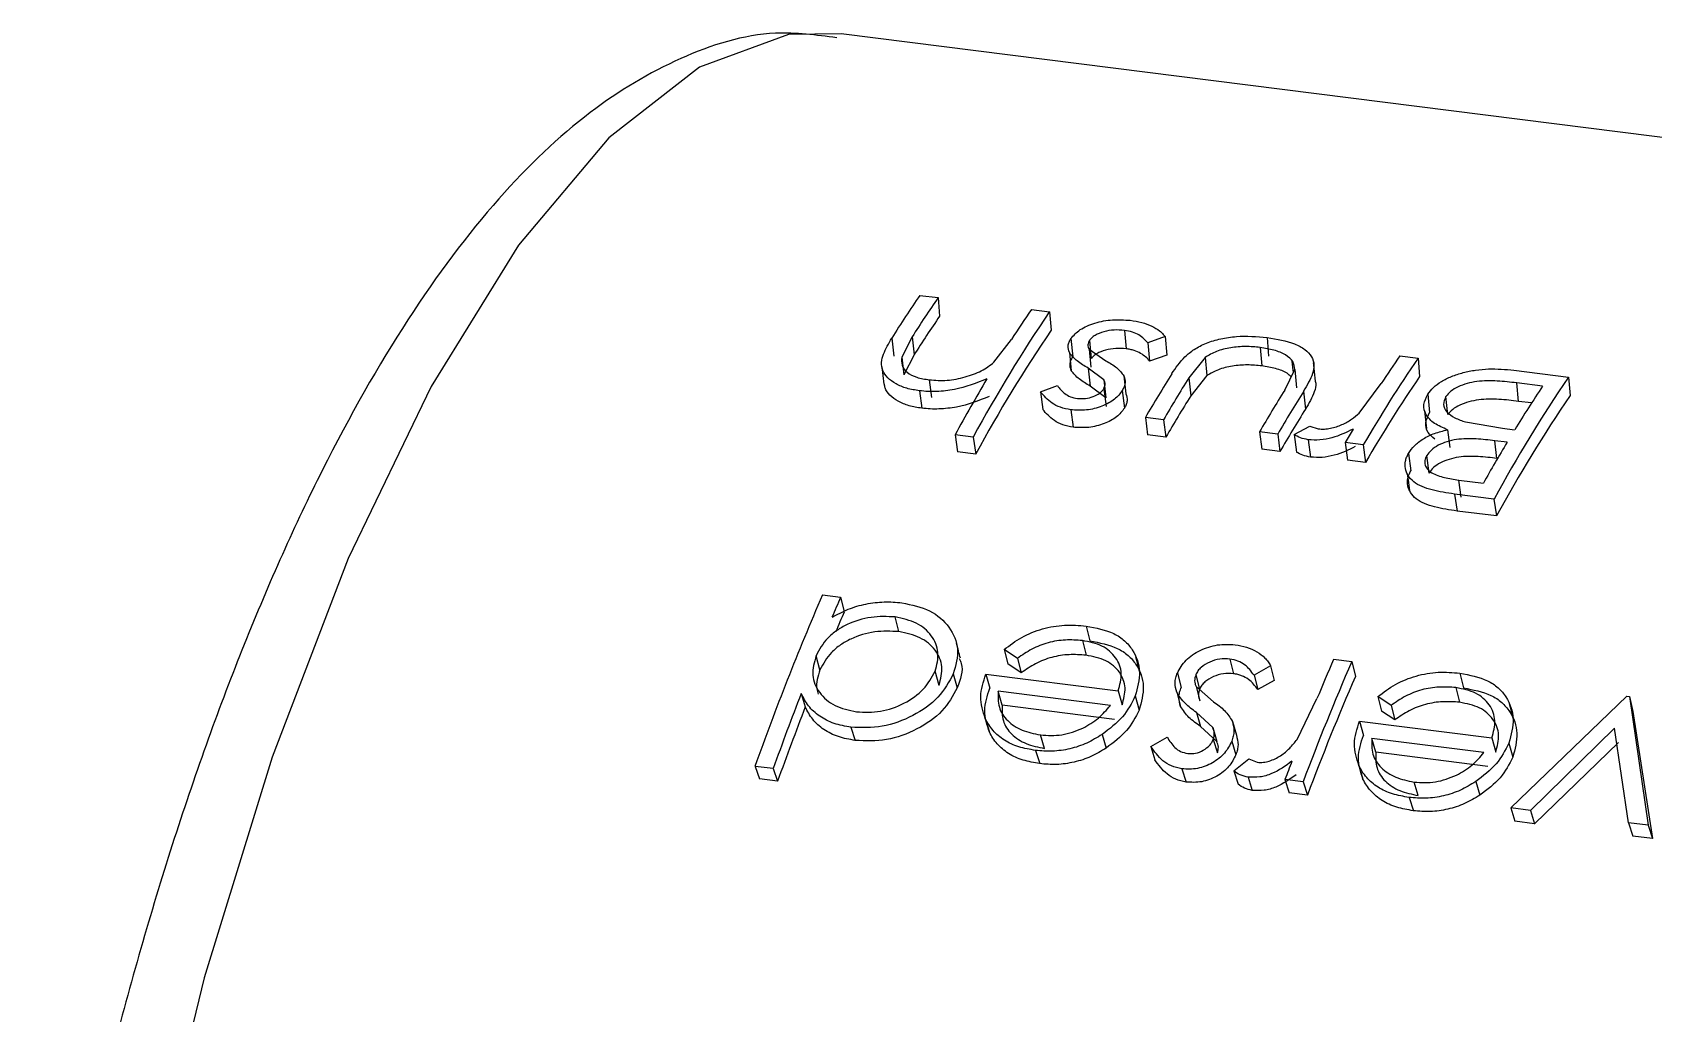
# Model space of a CAD drawing. Header units: millimetres. Extents: x -117 to 822, y -67 to 297.
# Drawn here: x 297.808 to 300.805, y 93.76 to 95.574 of the extents above; entities that cross this region are included whole.
import ezdxf

# ---------------------------------------------------------------- set-up
doc = ezdxf.new("R2010")
doc.units = ezdxf.units.MM

msp = doc.modelspace()

# ---------------------------------------------------------------- linework, layer by layer
at = {"color": 7, "linetype": 'Continuous', "lineweight": 25}
for p, q in [((302.3452, 95.1882), (299.303, 95.5715)), ((299.4487, 95.0882), (299.4823, 95.084)), ((299.4823, 95.084), (299.4853, 95.0497)), ((299.655, 95.0622), (299.6886, 95.058)), ((299.6886, 95.058), (299.6915, 95.0237)), ((299.4344, 95.0113), (299.4153, 94.9738)), ((299.4344, 95.0113), (299.438, 94.978)), ((299.8268, 95.0234), (299.8299, 94.9893)), ((299.902, 95.0119), (299.8703, 95.0005)), ((299.902, 95.0119), (299.9051, 94.9778)), ((299.3968, 95.0091), (299.4004, 94.9758)), ((299.5858, 94.9644), (299.6181, 95.0068)), ((299.7251, 94.9823), (299.7286, 94.9489)), ((299.728, 95.0082), (299.7314, 94.9745)), ((299.7617, 94.9887), (299.7927, 94.9672)), ((299.7617, 94.9887), (299.7651, 94.9552)), ((299.7621, 95.0048), (299.7655, 94.9711)), ((299.8703, 95.0005), (299.8735, 94.9667)), ((300.0778, 94.9918), (300.0809, 94.9577)), ((300.0907, 95.0101), (300.0936, 94.9759)), ((299.4153, 94.9738), (299.4192, 94.941)), ((299.438, 94.978), (299.4192, 94.941)), ((299.7888, 94.9318), (299.7601, 94.9536)), ((299.7601, 94.9536), (299.7638, 94.9205)), ((299.9051, 94.9778), (299.8735, 94.9667)), ((299.9761, 94.9734), (299.9458, 94.9355)), ((299.9761, 94.9734), (299.9794, 94.9397)), ((300.1772, 94.9599), (300.1768, 94.9637)), ((300.3362, 94.9764), (300.3698, 94.9722)), ((300.3698, 94.9722), (300.3727, 94.9379)), ((299.4662, 94.932), (299.4704, 94.8995)), ((299.6718, 94.9096), (299.7032, 94.9212)), ((299.7888, 94.9318), (299.7926, 94.8989)), ((299.826, 94.9392), (299.8298, 94.9061)), ((299.9458, 94.9355), (299.9495, 94.9023)), ((299.9794, 94.9397), (299.9495, 94.9023)), ((300.1233, 94.9131), (300.1417, 94.9509)), ((300.1417, 94.9509), (300.1451, 94.9172)), ((300.2612, 94.8706), (300.3019, 94.925)), ((300.5468, 94.9499), (300.648, 94.9371)), ((300.6001, 94.9202), (300.5522, 94.9262)), ((300.5554, 94.8922), (300.5522, 94.9262)), ((300.648, 94.9371), (300.6509, 94.9028)), ((299.4481, 94.9117), (299.4523, 94.8795)), ((299.6718, 94.9096), (299.6759, 94.8771)), ((299.7926, 94.8989), (299.7638, 94.9205)), ((299.7889, 94.9156), (299.7929, 94.8829)), ((299.823, 94.9122), (299.827, 94.8795)), ((300.1583, 94.9111), (300.162, 94.8779)), ((300.3877, 94.9053), (300.3912, 94.8718)), ((300.4248, 94.8676), (300.4213, 94.9011)), ((300.5796, 94.8892), (300.5554, 94.8922)), ((299.7276, 94.8765), (299.7319, 94.8443)), ((299.8992, 94.8581), (299.8656, 94.8623)), ((299.8656, 94.8623), (299.8699, 94.8301)), ((299.8992, 94.8581), (299.9035, 94.8259)), ((300.1103, 94.8315), (300.0767, 94.8357)), ((300.0767, 94.8357), (300.081, 94.8035)), ((300.1103, 94.8315), (300.1145, 94.7993)), ((300.1407, 94.8308), (300.1698, 94.8466)), ((300.1698, 94.8466), (300.1852, 94.8414)), ((300.4244, 94.8395), (300.4283, 94.8067)), ((300.4578, 94.854), (300.5262, 94.8425)), ((300.5262, 94.8425), (300.5484, 94.8397)), ((299.5474, 94.8261), (299.5138, 94.8304)), ((299.5138, 94.8304), (299.5186, 94.7991)), ((299.5474, 94.8261), (299.5522, 94.7948)), ((299.9035, 94.8259), (299.8699, 94.8301)), ((300.1145, 94.7993), (300.081, 94.8035)), ((300.1407, 94.8308), (300.145, 94.7985)), ((300.1666, 94.8212), (300.1708, 94.789)), ((300.2686, 94.8116), (300.235, 94.8158)), ((300.235, 94.8158), (300.2393, 94.7836)), ((300.2686, 94.8116), (300.2728, 94.7794)), ((300.5343, 94.8165), (300.5118, 94.8193)), ((300.5157, 94.7867), (300.5118, 94.8193)), ((299.5522, 94.7948), (299.5186, 94.7991)), ((300.2728, 94.7794), (300.2393, 94.7836)), ((300.352, 94.7956), (300.3563, 94.7635)), ((300.3901, 94.7597), (300.3858, 94.7918)), ((300.5166, 94.7865), (300.5157, 94.7867)), ((300.445, 94.7467), (300.4906, 94.7409)), ((300.4495, 94.715), (300.445, 94.7467)), ((300.5102, 94.7116), (300.4372, 94.7208)), ((300.4372, 94.7208), (300.442, 94.6894)), ((300.5102, 94.7116), (300.515, 94.6802)), ((300.515, 94.6802), (300.442, 94.6894)), ((299.2686, 94.5343), (299.3022, 94.53)), ((299.3022, 94.53), (299.3086, 94.5038)), ((299.4098, 94.4665), (299.403, 94.4936)), ((299.7563, 94.4767), (299.7629, 94.4493)), ((299.7492, 94.45), (299.756, 94.4229)), ((299.2641, 94.3956), (299.2568, 94.4216)), ((299.6293, 94.4169), (299.6047, 94.4332)), ((299.6047, 94.4332), (299.6116, 94.4066)), ((299.6293, 94.4169), (299.6363, 94.3904)), ((300.0219, 94.4156), (300.0287, 94.3885)), ((300.2136, 94.4152), (300.2472, 94.411)), ((299.4844, 94.3671), (299.4772, 94.393)), ((299.5106, 94.3885), (299.5179, 94.3625)), ((299.5708, 94.3877), (299.8154, 94.3569)), ((299.5708, 94.3877), (299.578, 94.3617)), ((299.6363, 94.3904), (299.6116, 94.4066)), ((299.9249, 94.3899), (299.9319, 94.3633)), ((299.9589, 94.3868), (299.9659, 94.3602)), ((300.0972, 94.4032), (300.0665, 94.386)), ((300.0665, 94.386), (300.0734, 94.3592)), ((300.0972, 94.4032), (300.104, 94.3762)), ((300.2472, 94.411), (300.2539, 94.3836)), ((300.4471, 94.3897), (300.4537, 94.3623)), ((299.2293, 94.3522), (299.2369, 94.3271)), ((299.8009, 94.3299), (299.5934, 94.3561)), ((299.6007, 94.3304), (299.5934, 94.3561)), ((299.8154, 94.3569), (299.8227, 94.3308)), ((299.9236, 94.3544), (299.9308, 94.3282)), ((299.9595, 94.3648), (299.9916, 94.3368)), ((299.9595, 94.3648), (299.9666, 94.3384)), ((300.104, 94.3762), (300.0734, 94.3592)), ((300.4399, 94.3629), (300.4467, 94.3358)), ((299.8083, 94.3042), (299.6007, 94.3304)), ((299.8469, 94.3474), (299.8541, 94.3214)), ((300.146, 94.2669), (300.1828, 94.3425)), ((300.3201, 94.3299), (300.2954, 94.3462)), ((300.2954, 94.3462), (300.3024, 94.3195)), ((300.3201, 94.3299), (300.3271, 94.3034)), ((300.5411, 94.1403), (300.7557, 94.3469)), ((300.7557, 94.3469), (300.7605, 94.3463)), ((300.7605, 94.3463), (300.7953, 94.1083)), ((300.7605, 94.3463), (300.7671, 94.3189)), ((299.5696, 94.3059), (299.5772, 94.2808)), ((299.9901, 94.2889), (299.9602, 94.317)), ((299.9602, 94.317), (299.9676, 94.2912)), ((300.0265, 94.3004), (300.0339, 94.2747)), ((300.2616, 94.3007), (300.5062, 94.2699)), ((300.2616, 94.3007), (300.2688, 94.2746)), ((300.3271, 94.3034), (300.3024, 94.3195)), ((300.7671, 94.3189), (300.8031, 94.0838)), ((299.3214, 94.2897), (299.3293, 94.2653)), ((299.6792, 94.2504), (299.6715, 94.2753)), ((299.7857, 94.2762), (299.7933, 94.2511)), ((299.8756, 94.2543), (299.906, 94.271)), ((299.9975, 94.2634), (299.9676, 94.2912)), ((299.9901, 94.2889), (299.9975, 94.2634)), ((299.9913, 94.2672), (299.9989, 94.242)), ((300.0254, 94.2641), (300.0329, 94.2388)), ((300.4917, 94.2429), (300.2841, 94.2691)), ((300.2915, 94.2434), (300.2841, 94.2691)), ((300.5062, 94.2699), (300.5134, 94.2438)), ((300.7331, 94.288), (300.5774, 94.1358)), ((300.759, 94.1129), (300.7331, 94.288)), ((299.6625, 94.2468), (299.6703, 94.2223)), ((299.8756, 94.2543), (299.8833, 94.2293)), ((300.499, 94.2172), (300.2915, 94.2434)), ((300.5377, 94.2604), (300.5449, 94.2344)), ((300.7401, 94.2613), (300.5853, 94.1112)), ((299.1776, 94.2131), (299.144, 94.2173)), ((299.144, 94.2173), (299.1522, 94.194)), ((299.1776, 94.2131), (299.1858, 94.1898)), ((299.9332, 94.2127), (299.941, 94.1882)), ((300.0293, 94.2089), (300.057, 94.231)), ((300.0293, 94.2089), (300.0371, 94.1843)), ((300.057, 94.231), (300.0726, 94.2248)), ((300.2604, 94.2189), (300.268, 94.1938)), ((299.1858, 94.1898), (299.1522, 94.194)), ((300.0555, 94.1973), (300.0634, 94.1728)), ((300.1573, 94.1887), (300.1238, 94.1929)), ((300.1238, 94.1929), (300.1316, 94.1684)), ((300.1573, 94.1887), (300.1651, 94.1641)), ((300.3699, 94.1634), (300.3623, 94.1883)), ((300.4765, 94.1891), (300.4841, 94.1641)), ((300.1651, 94.1641), (300.1316, 94.1684)), ((300.3532, 94.1598), (300.3611, 94.1353)), ((300.5774, 94.1358), (300.5411, 94.1403)), ((300.5411, 94.1403), (300.5489, 94.1158)), ((300.5853, 94.1112), (300.5489, 94.1158)), ((300.5774, 94.1358), (300.5853, 94.1112)), ((300.7953, 94.1083), (300.759, 94.1129)), ((300.759, 94.1129), (300.7668, 94.0883)), ((300.8031, 94.0838), (300.7668, 94.0883)), ((300.7953, 94.1083), (300.8031, 94.0838))]:
    msp.add_line(p, q, dxfattribs=at)
at = {"color": 8, "linetype": 'Continuous', "lineweight": 25, "flags": 128}
msp.add_lwpolyline([(299.303, 95.5715), (299.2059, 95.5702), (299.0412, 95.5101), (298.8735, 95.3794), (298.7068, 95.181), (298.545, 94.9198), (298.3919, 94.6017), (298.251, 94.2343), (298.1258, 93.8261), (298.019, 93.3867), (297.9333, 92.9265), (297.8705, 92.4561), (297.8323, 91.9867), (297.8195, 91.5292)], dxfattribs=at)
at = {"color": 7, "linetype": 'Continuous', "lineweight": 25, "flags": 128}
for points in [[(299.3785, 94.9563), (299.3804, 94.9401), (299.3824, 94.924)], [(300.1393, 94.946), (300.1389, 94.9499), (300.1373, 94.9664)], [(300.1801, 94.9296), (300.1785, 94.9466), (300.1772, 94.9594)], [(300.3818, 94.8747), (300.3837, 94.8582), (300.3855, 94.8417)], [(300.3497, 94.7582), (300.3519, 94.7424), (300.3542, 94.7266)], [(299.8551, 94.3926), (299.8516, 94.4062), (299.8481, 94.4198)], [(300.5459, 94.3056), (300.5423, 94.3192), (300.5388, 94.3328)]]:
    msp.add_lwpolyline(points, dxfattribs=at)
at = {"color": 7, "linetype": 'Continuous', "lineweight": 25}
for centre, radius, start, end in [((301.3541, 93.7797), 2.3114, 145.521, 147.8676), ((301.3762, 93.7831), 2.2976, 145.5165, 147.6866), ((301.355, 93.7655), 2.2683, 145.5165, 147.6866), ((301.8592, 93.5772), 2.6276, 145.6976, 151.6192), ((301.5181, 93.782), 2.2605, 145.5061, 147.1923), ((301.8345, 93.5618), 2.5941, 145.6976, 151.6192), ((302.4179, 93.5698), 2.4823, 145.6007, 149.9826), ((302.1921, 93.701), 2.2519, 145.504, 147.0753), ((302.0968, 93.4259), 2.9401, 149.1459, 151.4645), ((302.1771, 93.5226), 2.6716, 147.8727, 149.9038), ((302.2181, 93.514), 2.6803, 147.9708, 149.9016), ((302.3948, 93.5534), 2.4507, 145.6007, 149.9826), ((302.8078, 93.4631), 2.6148, 145.6882, 151.4805), ((302.1928, 93.4989), 2.6461, 147.9708, 149.9016), ((302.3956, 93.4916), 2.6803, 147.9708, 149.9016), ((302.4247, 93.4901), 2.675, 147.9113, 149.9029), ((302.7832, 93.4477), 2.5815, 145.6882, 151.4805), ((302.6013, 93.5799), 2.4086, 146.1887, 148.4631), ((302.3994, 93.475), 2.641, 147.9113, 149.9029), ((302.6575, 93.4106), 2.8005, 149.288, 149.8832), ((302.99, 93.3434), 2.8636, 149.0426, 150.7897), ((304.0328, 92.4782), 5.189, 156.6573, 160.4183), ((303.5438, 92.6924), 4.6226, 156.5753, 157.076), ((303.4964, 92.6884), 4.5637, 156.5753, 157.076), ((304.5243, 92.5479), 4.6977, 156.5792, 157.5416), ((304.8399, 92.4252), 5.0037, 156.6181, 159.3637), ((304.7881, 92.4231), 4.9399, 156.6181, 159.3637), ((304.4258, 92.3397), 5.5725, 158.8295, 160.3552), ((304.3672, 92.3402), 5.5016, 158.8295, 160.3552), ((305.1819, 92.2839), 5.4064, 158.9394, 159.3233)]:
    msp.add_arc(centre, radius, start, end, dxfattribs=at)
for points, knots in [([(299.295, 95.5645), (299.2572, 95.5694), (299.1594, 95.5821), (299.0016, 95.5314), (298.8315, 95.4303), (298.6644, 95.2705), (298.4998, 95.0507), (298.3425, 94.7737), (298.1978, 94.4506), (298.0679, 94.0902), (297.9552, 93.699), (297.8668, 93.3237), (297.8254, 93.0759), (297.808, 92.9718)], [0, 0, 0, 0, 0.052265, 0.135352, 0.221734, 0.317022, 0.419515, 0.523122, 0.625461, 0.726726, 0.827286, 0.927411, 1, 1, 1, 1]), ([(299.728, 95.0082), (299.733, 95.014), (299.7428, 95.0256), (299.767, 95.0358), (299.7881, 95.041), (299.8105, 95.0441), (299.8268, 95.0428), (299.8377, 95.042)], [0, 0, 0, 0, 0.251225, 0.5014676, 0.6276932, 0.7516618, 1, 1, 1, 1]), ([(299.8377, 95.042), (299.8449, 95.0408), (299.8595, 95.0384), (299.878, 95.0316), (299.8904, 95.0243), (299.8979, 95.0175), (299.9006, 95.0137), (299.902, 95.0119)], [0, 0, 0, 0, 0.249218, 0.498791, 0.748814, 0.874286, 1, 1, 1, 1]), ([(299.8268, 95.0234), (299.8206, 95.0239), (299.808, 95.0248), (299.7885, 95.0213), (299.7745, 95.0158), (299.7661, 95.0099), (299.7635, 95.0065), (299.7621, 95.0048)], [0, 0, 0, 0, 0.248597, 0.497587, 0.747703, 0.873687, 1, 1, 1, 1]), ([(299.8703, 95.0005), (299.8655, 95.0056), (299.8584, 95.0133), (299.8421, 95.0207), (299.8319, 95.0225), (299.8268, 95.0234)], [0, 0, 0, 0, 0.500749, 0.750661, 1, 1, 1, 1]), ([(299.9146, 94.9434), (299.9218, 94.954), (299.9326, 94.9698), (299.9551, 94.9887), (299.9779, 95.0003), (300.0047, 95.0084), (300.0436, 95.0142), (300.0719, 95.0118), (300.0907, 95.0101)], [0, 0, 0, 0, 0.251845, 0.377601, 0.502915, 0.627796, 0.752326, 1, 1, 1, 1]), ([(299.4481, 94.9117), (299.44, 94.913), (299.4239, 94.9156), (299.4038, 94.9241), (299.3884, 94.9354), (299.3792, 94.9492), (299.377, 94.9643), (299.3825, 94.9847), (299.3911, 94.9993), (299.3968, 95.0091)], [0, 0, 0, 0, 0.12405, 0.247949, 0.374264, 0.497538, 0.622765, 0.748448, 1, 1, 1, 1]), ([(299.7251, 94.9823), (299.7238, 94.9866), (299.7218, 94.993), (299.7244, 95.0018), (299.7268, 95.0061), (299.728, 95.0082)], [0, 0, 0, 0, 0.4988, 0.749252, 1, 1, 1, 1]), ([(299.7601, 94.9536), (299.7528, 94.9578), (299.7381, 94.9662), (299.7294, 94.977), (299.7251, 94.9823)], [0, 0, 0, 0, 0.500272, 1, 1, 1, 1]), ([(299.7621, 95.0048), (299.7608, 95.0021), (299.7588, 94.998), (299.7596, 94.9925), (299.761, 94.99), (299.7617, 94.9887)], [0, 0, 0, 0, 0.499868, 0.750066, 1, 1, 1, 1]), ([(299.8299, 94.9893), (299.8237, 94.9898), (299.8112, 94.9908), (299.7917, 94.9873), (299.7777, 94.9819), (299.7693, 94.9761), (299.7668, 94.9727), (299.7655, 94.9711)], [0, 0, 0, 0, 0.249995, 0.49962, 0.749221, 0.874519, 1, 1, 1, 1]), ([(299.8735, 94.9667), (299.8688, 94.9718), (299.8616, 94.9794), (299.8472, 94.9856), (299.8377, 94.9882), (299.8325, 94.989), (299.8299, 94.9893)], [0, 0, 0, 0, 0.499368, 0.749429, 0.874691, 1, 1, 1, 1]), ([(300.0778, 94.9918), (300.069, 94.9926), (300.0513, 94.9943), (300.0232, 94.9919), (299.9962, 94.9853), (299.9828, 94.9774), (299.9761, 94.9734)], [0, 0, 0, 0, 0.24951, 0.498938, 0.749035, 1, 1, 1, 1]), ([(300.1417, 94.9509), (300.1412, 94.956), (300.1403, 94.9662), (300.1254, 94.9786), (300.1042, 94.9875), (300.0866, 94.9904), (300.0778, 94.9918)], [0, 0, 0, 0, 0.249248, 0.497732, 0.750686, 1, 1, 1, 1]), ([(300.0907, 95.0101), (300.1088, 95.0071), (300.136, 95.0025), (300.1615, 94.9884), (300.174, 94.9751), (300.1786, 94.9597), (300.1742, 94.9382), (300.1647, 94.922), (300.1583, 94.9111)], [0, 0, 0, 0, 0.247632, 0.372152, 0.497021, 0.622367, 0.748137, 1, 1, 1, 1]), ([(299.4153, 94.9738), (299.4149, 94.9688), (299.4141, 94.9588), (299.4236, 94.9452), (299.4393, 94.9375), (299.4542, 94.9337), (299.4622, 94.9326), (299.4662, 94.932)], [0, 0, 0, 0, 0.251767, 0.501597, 0.75036, 0.875153, 1, 1, 1, 1]), ([(299.4662, 94.932), (299.4772, 94.9312), (299.4991, 94.9297), (299.5328, 94.9366), (299.5638, 94.9479), (299.5785, 94.9589), (299.5858, 94.9644)], [0, 0, 0, 0, 0.248663, 0.498109, 0.748666, 1, 1, 1, 1]), ([(299.7286, 94.9489), (299.7273, 94.9531), (299.7253, 94.9594), (299.7278, 94.9682), (299.7302, 94.9724), (299.7314, 94.9745)], [0, 0, 0, 0, 0.499304, 0.749548, 1, 1, 1, 1]), ([(299.7927, 94.9672), (299.7997, 94.9632), (299.8138, 94.9551), (299.8219, 94.9445), (299.826, 94.9392)], [0, 0, 0, 0, 0.500297, 1, 1, 1, 1]), ([(300.0809, 94.9577), (300.0721, 94.9586), (300.0544, 94.9603), (300.0264, 94.9579), (299.9995, 94.9515), (299.9861, 94.9437), (299.9794, 94.9397)], [0, 0, 0, 0, 0.250523, 0.500561, 0.750386, 1, 1, 1, 1]), ([(300.1351, 94.9374), (300.1328, 94.9397), (300.1263, 94.9462), (300.1071, 94.9534), (300.0896, 94.9563), (300.0809, 94.9577)], [0, 0, 0, 0, 0.2125198, 0.6077272, 1, 1, 1, 1]), ([(300.3877, 94.9053), (300.3909, 94.9095), (300.3972, 94.918), (300.4124, 94.9293), (300.4314, 94.9385), (300.4529, 94.9457), (300.4762, 94.9504), (300.5083, 94.9533), (300.5314, 94.9512), (300.5468, 94.9499)], [0, 0, 0, 0, 0.125947, 0.251681, 0.377135, 0.502333, 0.626285, 0.751746, 1, 1, 1, 1]), ([(299.4523, 94.8795), (299.4443, 94.8808), (299.4282, 94.8834), (299.408, 94.8919), (299.3928, 94.9031), (299.3843, 94.9143), (299.3835, 94.9216), (299.3833, 94.924)], [0, 0, 0, 0, 0.223037, 0.445625, 0.671904, 0.891926, 1, 1, 1, 1]), ([(299.5727, 94.9337), (299.5533, 94.926), (299.524, 94.9143), (299.4852, 94.9101), (299.4636, 94.9101), (299.4532, 94.9112), (299.4481, 94.9117)], [0, 0, 0, 0, 0.499945, 0.74989, 0.874937, 1, 1, 1, 1]), ([(299.7032, 94.9212), (299.7071, 94.9161), (299.713, 94.9084), (299.7263, 94.9003), (299.7354, 94.8984), (299.7399, 94.8975)], [0, 0, 0, 0, 0.501351, 0.751268, 1, 1, 1, 1]), ([(299.7638, 94.9205), (299.7565, 94.9246), (299.7418, 94.9329), (299.733, 94.9436), (299.7286, 94.9489)], [0, 0, 0, 0, 0.5009081, 1, 1, 1, 1]), ([(299.7889, 94.9156), (299.7901, 94.9185), (299.7925, 94.9241), (299.79, 94.9293), (299.7888, 94.9318)], [0, 0, 0, 0, 0.500164, 1, 1, 1, 1]), ([(299.826, 94.9392), (299.8272, 94.9348), (299.829, 94.9283), (299.8267, 94.9191), (299.8243, 94.9145), (299.823, 94.9122)], [0, 0, 0, 0, 0.49869, 0.749217, 1, 1, 1, 1]), ([(300.1794, 94.9295), (300.1798, 94.9283), (300.1821, 94.9221), (300.1768, 94.9045), (300.1679, 94.8886), (300.162, 94.8779)], [0, 0, 0, 0, 0.076322, 0.384115, 1, 1, 1, 1]), ([(300.5522, 94.9262), (300.5463, 94.9269), (300.5344, 94.9284), (300.5103, 94.9303), (300.4848, 94.9305), (300.4601, 94.9254), (300.4436, 94.9192), (300.4294, 94.9111), (300.424, 94.9044), (300.4213, 94.9011)], [0, 0, 0, 0, 0.124803, 0.249582, 0.497955, 0.623057, 0.748358, 0.874067, 1, 1, 1, 1]), ([(299.5768, 94.9011), (299.5573, 94.8935), (299.5281, 94.882), (299.4894, 94.8779), (299.4679, 94.8779), (299.4575, 94.879), (299.4523, 94.8795)], [0, 0, 0, 0, 0.498753, 0.749093, 0.874513, 1, 1, 1, 1]), ([(299.7276, 94.8765), (299.721, 94.8778), (299.7078, 94.8804), (299.6874, 94.8915), (299.6781, 94.9024), (299.6718, 94.9096)], [0, 0, 0, 0, 0.249024, 0.498966, 1, 1, 1, 1]), ([(299.823, 94.9122), (299.8188, 94.9066), (299.8126, 94.8983), (299.7981, 94.8889), (299.7854, 94.8831), (299.7715, 94.8786), (299.7517, 94.8749), (299.7373, 94.8758), (299.7276, 94.8765)], [0, 0, 0, 0, 0.251103, 0.375148, 0.502316, 0.628874, 0.752247, 1, 1, 1, 1]), ([(299.7399, 94.8975), (299.7448, 94.8972), (299.7548, 94.8967), (299.7696, 94.9009), (299.7799, 94.9061), (299.7859, 94.9114), (299.7879, 94.9142), (299.7889, 94.9156)], [0, 0, 0, 0, 0.247949, 0.497008, 0.747552, 0.873647, 1, 1, 1, 1]), ([(299.8298, 94.9061), (299.831, 94.9018), (299.8328, 94.8954), (299.8306, 94.8862), (299.8282, 94.8818), (299.827, 94.8795)], [0, 0, 0, 0, 0.4991685, 0.749502, 1, 1, 1, 1]), ([(300.4244, 94.8395), (300.4159, 94.8432), (300.3988, 94.8506), (300.3829, 94.867), (300.3785, 94.8863), (300.3846, 94.8989), (300.3877, 94.9053)], [0, 0, 0, 0, 0.249188, 0.498364, 0.74881, 1, 1, 1, 1]), ([(300.4213, 94.9011), (300.4191, 94.8962), (300.4147, 94.8864), (300.422, 94.8725), (300.4367, 94.8612), (300.4508, 94.8564), (300.4578, 94.854)], [0, 0, 0, 0, 0.250995, 0.501237, 0.750718, 1, 1, 1, 1]), ([(300.5554, 94.8922), (300.5495, 94.893), (300.5376, 94.8944), (300.5135, 94.8963), (300.488, 94.8966), (300.4634, 94.8916), (300.4469, 94.8854), (300.4328, 94.8775), (300.4274, 94.8709), (300.4248, 94.8676)], [0, 0, 0, 0, 0.125374, 0.250713, 0.5, 0.625151, 0.750094, 0.875068, 1, 1, 1, 1]), ([(299.7319, 94.8443), (299.7253, 94.8456), (299.712, 94.8482), (299.6916, 94.8592), (299.6822, 94.8699), (299.6759, 94.8771)], [0, 0, 0, 0, 0.2497971, 0.5000036, 1, 1, 1, 1]), ([(299.827, 94.8795), (299.8228, 94.874), (299.8166, 94.8657), (299.8022, 94.8565), (299.7896, 94.8507), (299.7757, 94.8464), (299.756, 94.8427), (299.7416, 94.8437), (299.7319, 94.8443)], [0, 0, 0, 0, 0.249634, 0.373185, 0.500195, 0.626866, 0.75071, 1, 1, 1, 1]), ([(300.1852, 94.8414), (300.189, 94.8411), (300.1964, 94.8406), (300.2118, 94.8429), (300.2298, 94.8486), (300.2474, 94.8589), (300.2566, 94.8667), (300.2612, 94.8706)], [0, 0, 0, 0, 0.128035, 0.24649, 0.497742, 0.748406, 1, 1, 1, 1]), ([(300.4007, 94.8223), (300.3961, 94.8262), (300.3856, 94.8351), (300.3823, 94.8531), (300.3882, 94.8656), (300.3912, 94.8718)], [0, 0, 0, 0, 0.2777363, 0.6387475, 1, 1, 1, 1]), ([(300.2497, 94.8409), (300.2373, 94.8348), (300.2187, 94.8257), (300.1884, 94.8199), (300.1738, 94.8208), (300.1666, 94.8212)], [0, 0, 0, 0, 0.5010748, 0.7510047, 1, 1, 1, 1]), ([(300.352, 94.7956), (300.3554, 94.8006), (300.3621, 94.8104), (300.3789, 94.8232), (300.3998, 94.8337), (300.4162, 94.8376), (300.4244, 94.8395)], [0, 0, 0, 0, 0.250915, 0.50137, 0.751041, 1, 1, 1, 1]), ([(300.1666, 94.8212), (300.1616, 94.8222), (300.1516, 94.8242), (300.1444, 94.8286), (300.1407, 94.8308)], [0, 0, 0, 0, 0.4989469, 1, 1, 1, 1]), ([(300.2538, 94.8084), (300.2414, 94.8024), (300.2228, 94.7934), (300.1926, 94.7877), (300.1781, 94.7886), (300.1708, 94.789)], [0, 0, 0, 0, 0.499663, 0.749983, 1, 1, 1, 1]), ([(300.5118, 94.8193), (300.506, 94.82), (300.4946, 94.8214), (300.4713, 94.8232), (300.4467, 94.8233), (300.4228, 94.8179), (300.4068, 94.8112), (300.3935, 94.8024), (300.3884, 94.7954), (300.3858, 94.7918)], [0, 0, 0, 0, 0.12479, 0.249577, 0.498098, 0.623207, 0.748427, 0.874104, 1, 1, 1, 1]), ([(300.1708, 94.789), (300.1658, 94.79), (300.1559, 94.792), (300.1486, 94.7963), (300.145, 94.7985)], [0, 0, 0, 0, 0.499452, 1, 1, 1, 1]), ([(300.4372, 94.7208), (300.4231, 94.7229), (300.4019, 94.726), (300.3765, 94.7341), (300.3611, 94.7431), (300.3506, 94.7547), (300.3455, 94.7679), (300.3456, 94.7795), (300.3484, 94.7888), (300.3508, 94.7934), (300.352, 94.7956)], [0, 0, 0, 0, 0.248798, 0.373272, 0.497908, 0.622813, 0.748211, 0.873924, 0.936938, 1, 1, 1, 1]), ([(300.3858, 94.7918), (300.3844, 94.7889), (300.3817, 94.7831), (300.382, 94.7743), (300.3867, 94.7662), (300.3978, 94.7575), (300.4181, 94.7507), (300.436, 94.748), (300.445, 94.7467)], [0, 0, 0, 0, 0.126064, 0.251773, 0.375334, 0.502097, 0.75076, 1, 1, 1, 1]), ([(300.5157, 94.7867), (300.51, 94.7873), (300.4986, 94.7887), (300.4753, 94.7906), (300.4508, 94.7907), (300.4269, 94.7854), (300.411, 94.7788), (300.3977, 94.7702), (300.3926, 94.7632), (300.3901, 94.7597)], [0, 0, 0, 0, 0.125356, 0.2507, 0.500144, 0.625324, 0.75019, 0.875111, 1, 1, 1, 1]), ([(300.442, 94.6894), (300.4278, 94.6915), (300.4066, 94.6946), (300.3812, 94.7026), (300.3657, 94.7116), (300.3552, 94.7231), (300.35, 94.7361), (300.35, 94.7476), (300.3528, 94.7568), (300.3551, 94.7612), (300.3563, 94.7635)], [0, 0, 0, 0, 0.250118, 0.375155, 0.500103, 0.624934, 0.749872, 0.874829, 0.937395, 1, 1, 1, 1]), ([(299.2863, 94.4929), (299.2961, 94.4982), (299.3157, 94.5087), (299.349, 94.5184), (299.3772, 94.5215), (299.3994, 94.5214), (299.4101, 94.5203), (299.4155, 94.5197)], [0, 0, 0, 0, 0.250922, 0.500905, 0.750363, 0.875175, 1, 1, 1, 1]), ([(299.4155, 94.5197), (299.4336, 94.5158), (299.47, 94.5082), (299.5053, 94.4759), (299.5236, 94.4347), (299.5149, 94.4039), (299.5106, 94.3885)], [0, 0, 0, 0, 0.248572, 0.497975, 0.748498, 1, 1, 1, 1]), ([(299.403, 94.4936), (299.3882, 94.4942), (299.3585, 94.4954), (299.3205, 94.4837), (299.2946, 94.4688), (299.2722, 94.4503), (299.2629, 94.4331), (299.2568, 94.4216)], [0, 0, 0, 0, 0.248066, 0.497444, 0.622272, 0.74886, 1, 1, 1, 1]), ([(299.4772, 94.393), (299.4801, 94.4048), (299.4858, 94.4284), (299.4723, 94.4601), (299.4443, 94.4844), (299.4167, 94.4905), (299.403, 94.4936)], [0, 0, 0, 0, 0.2513027, 0.5020262, 0.7514259, 1, 1, 1, 1]), ([(299.6047, 94.4332), (299.6151, 94.4412), (299.6359, 94.4572), (299.675, 94.4726), (299.7166, 94.48), (299.7431, 94.4778), (299.7563, 94.4767)], [0, 0, 0, 0, 0.251405, 0.501507, 0.750784, 1, 1, 1, 1]), ([(299.7563, 94.4767), (299.7742, 94.4733), (299.8012, 94.4681), (299.828, 94.4502), (299.8468, 94.4274), (299.8592, 94.3926), (299.851, 94.3625), (299.8469, 94.3474)], [0, 0, 0, 0, 0.248237, 0.372631, 0.49831, 0.748856, 1, 1, 1, 1]), ([(299.4098, 94.4665), (299.395, 94.4671), (299.3654, 94.4683), (299.3275, 94.4569), (299.3016, 94.4422), (299.2793, 94.424), (299.2701, 94.407), (299.2641, 94.3956)], [0, 0, 0, 0, 0.249521, 0.499577, 0.624266, 0.750389, 1, 1, 1, 1]), ([(299.4844, 94.3671), (299.4872, 94.3787), (299.4929, 94.402), (299.4792, 94.4334), (299.4511, 94.4574), (299.4235, 94.4635), (299.4098, 94.4665)], [0, 0, 0, 0, 0.249821, 0.499938, 0.749955, 1, 1, 1, 1]), ([(299.5237, 94.4172), (299.5225, 94.4217), (299.5201, 94.4308), (299.5178, 94.4399), (299.5166, 94.4444)], [0, 0, 0, 0, 0.5, 1, 1, 1, 1]), ([(299.7492, 94.45), (299.7388, 94.4506), (299.718, 94.452), (299.6855, 94.4469), (299.6548, 94.4348), (299.6378, 94.4229), (299.6293, 94.4169)], [0, 0, 0, 0, 0.248673, 0.498686, 0.748434, 1, 1, 1, 1]), ([(299.8154, 94.3569), (299.8184, 94.3677), (299.823, 94.384), (299.8185, 94.4044), (299.8112, 94.4184), (299.8003, 94.4304), (299.7812, 94.4434), (299.762, 94.4473), (299.7492, 94.45)], [0, 0, 0, 0, 0.251096, 0.376782, 0.502167, 0.628943, 0.752086, 1, 1, 1, 1]), ([(299.7629, 94.4493), (299.7809, 94.4459), (299.8078, 94.4407), (299.8347, 94.423), (299.8536, 94.4005), (299.8662, 94.3661), (299.8582, 94.3363), (299.8541, 94.3214)], [0, 0, 0, 0, 0.249784, 0.374631, 0.500435, 0.750304, 1, 1, 1, 1]), ([(299.9249, 94.3899), (299.9294, 94.3981), (299.9385, 94.4146), (299.9618, 94.4299), (299.9824, 94.4382), (300.0045, 94.4436), (300.0207, 94.4427), (300.0315, 94.4421)], [0, 0, 0, 0, 0.251225, 0.501468, 0.627693, 0.751662, 1, 1, 1, 1]), ([(300.0315, 94.4421), (300.0388, 94.4408), (300.0534, 94.4381), (300.0722, 94.4296), (300.0849, 94.42), (300.0929, 94.4109), (300.0958, 94.4058), (300.0972, 94.4032)], [0, 0, 0, 0, 0.249218, 0.498791, 0.748814, 0.874286, 1, 1, 1, 1]), ([(299.2568, 94.4216), (299.2534, 94.4097), (299.2483, 94.3918), (299.2541, 94.369), (299.2657, 94.3486), (299.2896, 94.3269), (299.3177, 94.321), (299.3317, 94.3181)], [0, 0, 0, 0, 0.251289, 0.37536, 0.502738, 0.751681, 1, 1, 1, 1]), ([(299.5217, 94.4166), (299.5231, 94.4136), (299.5306, 94.3973), (299.5236, 94.3781), (299.5179, 94.3625)], [0, 0, 0, 0, 0.18625, 1, 1, 1, 1]), ([(299.756, 94.4229), (299.7456, 94.4236), (299.7249, 94.425), (299.6924, 94.4199), (299.6618, 94.4081), (299.6448, 94.3963), (299.6363, 94.3904)], [0, 0, 0, 0, 0.249558, 0.500086, 0.749537, 1, 1, 1, 1]), ([(299.8227, 94.3308), (299.8256, 94.3415), (299.83, 94.3576), (299.8255, 94.3778), (299.8181, 94.3916), (299.8071, 94.4034), (299.788, 94.4163), (299.7688, 94.4203), (299.756, 94.4229)], [0, 0, 0, 0, 0.24962, 0.37482, 0.500058, 0.626961, 0.750576, 1, 1, 1, 1]), ([(300.0219, 94.4156), (300.0157, 94.4159), (300.0032, 94.4166), (299.9841, 94.4108), (299.9705, 94.4025), (299.9625, 94.394), (299.9601, 94.3892), (299.9589, 94.3868)], [0, 0, 0, 0, 0.248597, 0.497587, 0.747703, 0.873687, 1, 1, 1, 1]), ([(300.0665, 94.386), (300.0615, 94.3929), (300.0539, 94.4031), (300.0373, 94.4125), (300.027, 94.4146), (300.0219, 94.4156)], [0, 0, 0, 0, 0.500749, 0.750661, 1, 1, 1, 1]), ([(299.2641, 94.3956), (299.2603, 94.3837), (299.2555, 94.3682), (299.2597, 94.3539), (299.2607, 94.3505)], [0, 0, 0, 0, 0.768496, 1, 1, 1, 1]), ([(299.5106, 94.3885), (299.5025, 94.3735), (299.4863, 94.3434), (299.4369, 94.3094), (299.3795, 94.2874), (299.3408, 94.289), (299.3214, 94.2897)], [0, 0, 0, 0, 0.251403, 0.501963, 0.751399, 1, 1, 1, 1]), ([(299.3317, 94.3181), (299.3465, 94.3176), (299.3762, 94.3164), (299.4207, 94.3323), (299.4579, 94.3588), (299.4707, 94.3817), (299.4772, 94.393)], [0, 0, 0, 0, 0.248675, 0.497985, 0.749436, 1, 1, 1, 1]), ([(299.5696, 94.3059), (299.5655, 94.3191), (299.5571, 94.3457), (299.5662, 94.3737), (299.5708, 94.3877)], [0, 0, 0, 0, 0.498805, 1, 1, 1, 1]), ([(299.9236, 94.3544), (299.9221, 94.3601), (299.9197, 94.3687), (299.9217, 94.3809), (299.9238, 94.3869), (299.9249, 94.3899)], [0, 0, 0, 0, 0.4988, 0.749252, 1, 1, 1, 1]), ([(299.9589, 94.3868), (299.9578, 94.383), (299.9561, 94.3773), (299.9572, 94.3699), (299.9587, 94.3665), (299.9595, 94.3648)], [0, 0, 0, 0, 0.499868, 0.750066, 1, 1, 1, 1]), ([(300.0287, 94.3885), (300.0225, 94.3889), (300.01, 94.3895), (299.991, 94.3838), (299.9774, 94.3757), (299.9695, 94.3673), (299.9671, 94.3625), (299.9659, 94.3602)], [0, 0, 0, 0, 0.2499947, 0.4996196, 0.7492207, 0.8745187, 1, 1, 1, 1]), ([(300.0734, 94.3592), (300.0684, 94.366), (300.0608, 94.3763), (300.0461, 94.3842), (300.0365, 94.3873), (300.0313, 94.3881), (300.0287, 94.3885)], [0, 0, 0, 0, 0.499368, 0.749429, 0.874691, 1, 1, 1, 1]), ([(300.2954, 94.3462), (300.3059, 94.3542), (300.3267, 94.3702), (300.3658, 94.3856), (300.4074, 94.393), (300.4338, 94.3908), (300.4471, 94.3897)], [0, 0, 0, 0, 0.2514051, 0.5015071, 0.7507844, 1, 1, 1, 1]), ([(300.4471, 94.3897), (300.465, 94.3862), (300.492, 94.381), (300.5188, 94.3632), (300.5376, 94.3403), (300.55, 94.3056), (300.5418, 94.2755), (300.5377, 94.2604)], [0, 0, 0, 0, 0.248237, 0.372631, 0.49831, 0.748856, 1, 1, 1, 1]), ([(299.3214, 94.2897), (299.3108, 94.2916), (299.2895, 94.2954), (299.2626, 94.3093), (299.2415, 94.3284), (299.2334, 94.3442), (299.2293, 94.3522)], [0, 0, 0, 0, 0.249246, 0.49869, 0.74884, 1, 1, 1, 1]), ([(299.5179, 94.3625), (299.5098, 94.3477), (299.4937, 94.3179), (299.4445, 94.2845), (299.3872, 94.2629), (299.3486, 94.2645), (299.3293, 94.2653)], [0, 0, 0, 0, 0.2499, 0.499885, 0.749925, 1, 1, 1, 1]), ([(299.5772, 94.2808), (299.573, 94.2939), (299.5645, 94.3201), (299.5735, 94.3478), (299.578, 94.3617)], [0, 0, 0, 0, 0.499389, 1, 1, 1, 1]), ([(299.5934, 94.3561), (299.5932, 94.3462), (299.593, 94.3314), (299.6009, 94.3133), (299.6138, 94.2979), (299.6365, 94.2825), (299.6598, 94.2777), (299.6715, 94.2753)], [0, 0, 0, 0, 0.251472, 0.376204, 0.502277, 0.751438, 1, 1, 1, 1]), ([(299.9602, 94.317), (299.9527, 94.3223), (299.9376, 94.333), (299.9283, 94.3473), (299.9236, 94.3544)], [0, 0, 0, 0, 0.500272, 1, 1, 1, 1]), ([(299.9308, 94.3282), (299.9292, 94.3338), (299.9268, 94.3423), (299.9287, 94.3544), (299.9308, 94.3603), (299.9319, 94.3633)], [0, 0, 0, 0, 0.499304, 0.749548, 1, 1, 1, 1]), ([(299.9659, 94.3602), (299.9648, 94.3564), (299.9631, 94.3508), (299.9643, 94.3434), (299.9658, 94.3401), (299.9666, 94.3384)], [0, 0, 0, 0, 0.499162, 0.749462, 1, 1, 1, 1]), ([(300.4399, 94.3629), (300.4296, 94.3636), (300.4088, 94.365), (300.3763, 94.3599), (300.3456, 94.3478), (300.3286, 94.3359), (300.3201, 94.3299)], [0, 0, 0, 0, 0.248673, 0.498686, 0.748434, 1, 1, 1, 1]), ([(300.5062, 94.2699), (300.5092, 94.2807), (300.5137, 94.297), (300.5093, 94.3174), (300.502, 94.3313), (300.4911, 94.3433), (300.472, 94.3564), (300.4528, 94.3603), (300.4399, 94.3629)], [0, 0, 0, 0, 0.251096, 0.376782, 0.502167, 0.628943, 0.752086, 1, 1, 1, 1]), ([(300.4537, 94.3623), (300.4717, 94.3588), (300.4986, 94.3537), (300.5255, 94.336), (300.5444, 94.3134), (300.557, 94.2791), (300.5489, 94.2493), (300.5449, 94.2344)], [0, 0, 0, 0, 0.249784, 0.374631, 0.500435, 0.750304, 1, 1, 1, 1]), ([(299.3293, 94.2653), (299.3186, 94.2671), (299.2973, 94.2709), (299.2704, 94.2846), (299.2493, 94.3036), (299.241, 94.3192), (299.2369, 94.3271)], [0, 0, 0, 0, 0.250034, 0.49991, 0.749819, 1, 1, 1, 1]), ([(299.6007, 94.3304), (299.6006, 94.3206), (299.6004, 94.3059), (299.6085, 94.2881), (299.6214, 94.2728), (299.6442, 94.2576), (299.6675, 94.2528), (299.6792, 94.2504)], [0, 0, 0, 0, 0.250013, 0.37436, 0.500374, 0.750195, 1, 1, 1, 1]), ([(299.7502, 94.2878), (299.7602, 94.2937), (299.7804, 94.3054), (299.794, 94.3218), (299.8009, 94.3299)], [0, 0, 0, 0, 0.4983637, 1, 1, 1, 1]), ([(299.8469, 94.3474), (299.8402, 94.3341), (299.8267, 94.3074), (299.7994, 94.2866), (299.7857, 94.2762)], [0, 0, 0, 0, 0.500683, 1, 1, 1, 1]), ([(299.9676, 94.2912), (299.96, 94.2965), (299.9449, 94.307), (299.9355, 94.3211), (299.9308, 94.3282)], [0, 0, 0, 0, 0.5009081, 1, 1, 1, 1]), ([(299.9916, 94.3368), (299.9989, 94.3317), (300.0134, 94.3214), (300.0222, 94.3074), (300.0265, 94.3004)], [0, 0, 0, 0, 0.500297, 1, 1, 1, 1]), ([(300.4467, 94.3358), (300.4364, 94.3365), (300.4156, 94.3379), (300.3832, 94.3329), (300.3526, 94.3211), (300.3356, 94.3093), (300.3271, 94.3034)], [0, 0, 0, 0, 0.249558, 0.500086, 0.749537, 1, 1, 1, 1]), ([(300.5134, 94.2438), (300.5164, 94.2545), (300.5208, 94.2706), (300.5162, 94.2908), (300.5089, 94.3045), (300.4979, 94.3164), (300.4788, 94.3293), (300.4596, 94.3332), (300.4467, 94.3358)], [0, 0, 0, 0, 0.24962, 0.37482, 0.500058, 0.626961, 0.750576, 1, 1, 1, 1]), ([(299.6625, 94.2468), (299.652, 94.2486), (299.6311, 94.2522), (299.6039, 94.2649), (299.5864, 94.2801), (299.5757, 94.2943), (299.5716, 94.302), (299.5696, 94.3059)], [0, 0, 0, 0, 0.249299, 0.498713, 0.748704, 0.874246, 1, 1, 1, 1]), ([(299.8541, 94.3214), (299.8475, 94.3082), (299.8341, 94.2818), (299.8069, 94.2614), (299.7933, 94.2511)], [0, 0, 0, 0, 0.50002, 1, 1, 1, 1]), ([(300.0265, 94.3004), (300.028, 94.2946), (300.0302, 94.2859), (300.0286, 94.2734), (300.0264, 94.2672), (300.0254, 94.2641)], [0, 0, 0, 0, 0.4986901, 0.7492175, 1, 1, 1, 1]), ([(300.2604, 94.2189), (300.2562, 94.2321), (300.2479, 94.2587), (300.257, 94.2867), (300.2616, 94.3007)], [0, 0, 0, 0, 0.498805, 1, 1, 1, 1]), ([(299.6703, 94.2223), (299.6599, 94.2241), (299.639, 94.2277), (299.6117, 94.2402), (299.5941, 94.2553), (299.5833, 94.2694), (299.5793, 94.277), (299.5772, 94.2808)], [0, 0, 0, 0, 0.250025, 0.499865, 0.74964, 0.874794, 1, 1, 1, 1]), ([(299.7857, 94.2762), (299.7764, 94.2706), (299.758, 94.2593), (299.7263, 94.2489), (299.6937, 94.2442), (299.6729, 94.2459), (299.6625, 94.2468)], [0, 0, 0, 0, 0.250995, 0.501052, 0.75057, 1, 1, 1, 1]), ([(299.6715, 94.2753), (299.6848, 94.2745), (299.7113, 94.2729), (299.7372, 94.2828), (299.7502, 94.2878)], [0, 0, 0, 0, 0.499419, 1, 1, 1, 1]), ([(299.906, 94.271), (299.9102, 94.2643), (299.9165, 94.2544), (299.9302, 94.2442), (299.9394, 94.242), (299.9439, 94.241)], [0, 0, 0, 0, 0.501351, 0.751268, 1, 1, 1, 1]), ([(300.0254, 94.2641), (300.0216, 94.2564), (300.0159, 94.245), (300.0022, 94.2319), (299.9901, 94.2237), (299.9765, 94.2173), (299.9572, 94.2115), (299.9428, 94.2122), (299.9332, 94.2127)], [0, 0, 0, 0, 0.251103, 0.375148, 0.502316, 0.628874, 0.752247, 1, 1, 1, 1]), ([(299.9439, 94.241), (299.9489, 94.2408), (299.9587, 94.2406), (299.9732, 94.2467), (299.983, 94.2541), (299.9887, 94.2614), (299.9904, 94.2653), (299.9913, 94.2672)], [0, 0, 0, 0, 0.247949, 0.497008, 0.747552, 0.873647, 1, 1, 1, 1]), ([(299.9913, 94.2672), (299.9923, 94.271), (299.9943, 94.2786), (299.9915, 94.2855), (299.9901, 94.2889)], [0, 0, 0, 0, 0.500164, 1, 1, 1, 1]), ([(299.9989, 94.242), (299.9998, 94.2457), (300.0018, 94.2533), (299.9989, 94.26), (299.9975, 94.2634)], [0, 0, 0, 0, 0.499448, 1, 1, 1, 1]), ([(300.0339, 94.2747), (300.0354, 94.269), (300.0377, 94.2603), (300.0361, 94.248), (300.034, 94.2419), (300.0329, 94.2388)], [0, 0, 0, 0, 0.499169, 0.749502, 1, 1, 1, 1]), ([(300.0726, 94.2248), (300.0764, 94.2246), (300.0838, 94.2242), (300.0989, 94.2279), (300.1164, 94.2362), (300.1331, 94.2507), (300.1417, 94.2615), (300.146, 94.2669)], [0, 0, 0, 0, 0.128035, 0.24649, 0.497742, 0.748406, 1, 1, 1, 1]), ([(300.268, 94.1938), (300.2638, 94.2069), (300.2553, 94.2331), (300.2643, 94.2608), (300.2688, 94.2746)], [0, 0, 0, 0, 0.499389, 1, 1, 1, 1]), ([(300.2841, 94.2691), (300.284, 94.2592), (300.2837, 94.2443), (300.2917, 94.2263), (300.3045, 94.2108), (300.3273, 94.1955), (300.3506, 94.1907), (300.3623, 94.1883)], [0, 0, 0, 0, 0.251472, 0.376204, 0.502277, 0.751438, 1, 1, 1, 1]), ([(299.7933, 94.2511), (299.7841, 94.2456), (299.7656, 94.2345), (299.7341, 94.2243), (299.7015, 94.2196), (299.6807, 94.2214), (299.6703, 94.2223)], [0, 0, 0, 0, 0.250062, 0.499928, 0.749863, 1, 1, 1, 1]), ([(299.9332, 94.2127), (299.9265, 94.2141), (299.9132, 94.217), (299.8923, 94.2308), (299.8823, 94.2449), (299.8756, 94.2543)], [0, 0, 0, 0, 0.2490242, 0.4989659, 1, 1, 1, 1]), ([(300.0329, 94.2388), (300.0292, 94.2313), (300.0236, 94.22), (300.0099, 94.2071), (299.9978, 94.199), (299.9843, 94.1927), (299.965, 94.187), (299.9506, 94.1877), (299.941, 94.1882)], [0, 0, 0, 0, 0.249634, 0.373185, 0.500195, 0.626866, 0.75071, 1, 1, 1, 1]), ([(300.2915, 94.2434), (300.2914, 94.2336), (300.2912, 94.2189), (300.2993, 94.2011), (300.3122, 94.1858), (300.335, 94.1706), (300.3583, 94.1658), (300.3699, 94.1634)], [0, 0, 0, 0, 0.250013, 0.37436, 0.500374, 0.750195, 1, 1, 1, 1]), ([(300.441, 94.2008), (300.451, 94.2067), (300.4711, 94.2184), (300.4848, 94.2347), (300.4917, 94.2429)], [0, 0, 0, 0, 0.498364, 1, 1, 1, 1]), ([(300.5377, 94.2604), (300.5309, 94.247), (300.5175, 94.2203), (300.4901, 94.1995), (300.4765, 94.1891)], [0, 0, 0, 0, 0.500683, 1, 1, 1, 1]), ([(300.5449, 94.2344), (300.5382, 94.2212), (300.5249, 94.1948), (300.4977, 94.1743), (300.4841, 94.1641)], [0, 0, 0, 0, 0.50002, 1, 1, 1, 1]), ([(299.941, 94.1882), (299.9344, 94.1896), (299.9211, 94.1925), (299.9001, 94.2062), (299.89, 94.2201), (299.8833, 94.2293)], [0, 0, 0, 0, 0.2497971, 0.5000036, 1, 1, 1, 1]), ([(300.0555, 94.1973), (300.0505, 94.1984), (300.0405, 94.2007), (300.033, 94.2061), (300.0293, 94.2089)], [0, 0, 0, 0, 0.498947, 1, 1, 1, 1]), ([(300.1367, 94.2268), (300.1247, 94.2182), (300.1069, 94.2053), (300.0773, 94.1965), (300.0628, 94.197), (300.0555, 94.1973)], [0, 0, 0, 0, 0.5010748, 0.7510047, 1, 1, 1, 1]), ([(300.1443, 94.2018), (300.1324, 94.1933), (300.1146, 94.1806), (300.0851, 94.1719), (300.0706, 94.1725), (300.0634, 94.1728)], [0, 0, 0, 0, 0.499663, 0.749983, 1, 1, 1, 1]), ([(300.3532, 94.1598), (300.3428, 94.1616), (300.3219, 94.1652), (300.2947, 94.1778), (300.2772, 94.1931), (300.2664, 94.2073), (300.2624, 94.215), (300.2604, 94.2189)], [0, 0, 0, 0, 0.249299, 0.4987134, 0.7487038, 0.8742457, 1, 1, 1, 1]), ([(300.0634, 94.1728), (300.0583, 94.1739), (300.0483, 94.1761), (300.0408, 94.1816), (300.0371, 94.1843)], [0, 0, 0, 0, 0.499452, 1, 1, 1, 1]), ([(300.3611, 94.1353), (300.3506, 94.1371), (300.3297, 94.1407), (300.3025, 94.1532), (300.2849, 94.1683), (300.2741, 94.1823), (300.27, 94.19), (300.268, 94.1938)], [0, 0, 0, 0, 0.250025, 0.499865, 0.74964, 0.874794, 1, 1, 1, 1]), ([(300.4765, 94.1891), (300.4672, 94.1835), (300.4487, 94.1723), (300.4171, 94.1619), (300.3845, 94.1571), (300.3637, 94.1589), (300.3532, 94.1598)], [0, 0, 0, 0, 0.250995, 0.501052, 0.75057, 1, 1, 1, 1]), ([(300.3623, 94.1883), (300.3755, 94.1875), (300.4021, 94.1858), (300.428, 94.1958), (300.441, 94.2008)], [0, 0, 0, 0, 0.499419, 1, 1, 1, 1]), ([(300.4841, 94.1641), (300.4749, 94.1586), (300.4564, 94.1475), (300.4248, 94.1372), (300.3923, 94.1326), (300.3715, 94.1344), (300.3611, 94.1353)], [0, 0, 0, 0, 0.250062, 0.499928, 0.749863, 1, 1, 1, 1])]:
    msp.add_open_spline(points, degree=3, knots=knots, dxfattribs=at)

doc.saveas('drawing.dxf')
